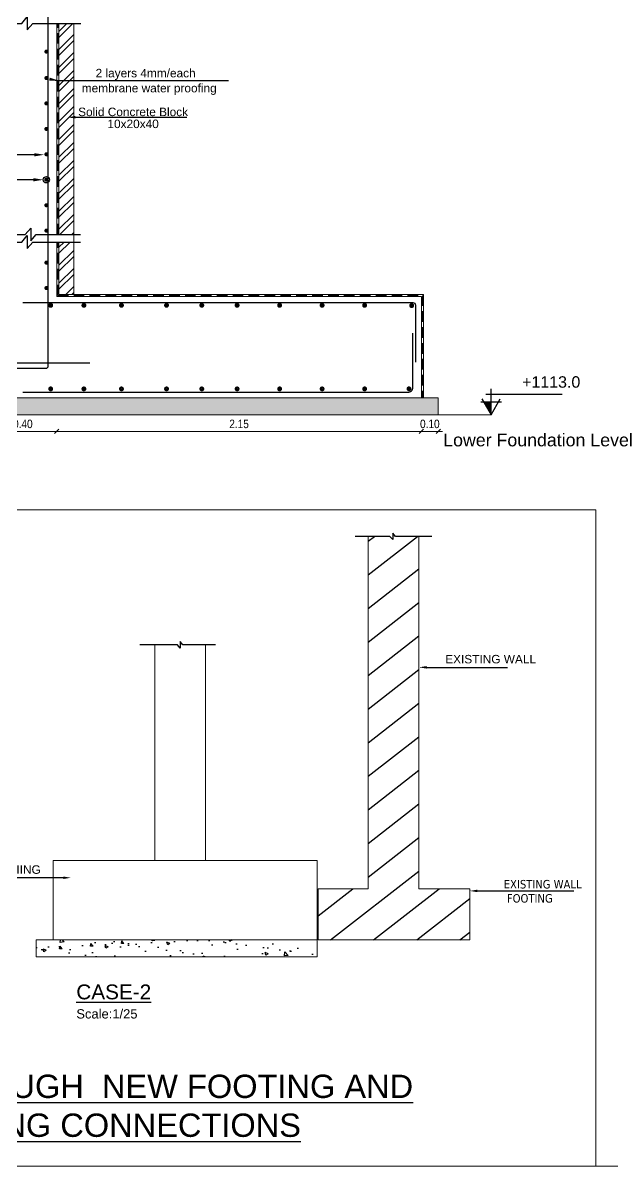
# Model space of a CAD drawing. Header units: metres. Extents: x -55 to 193, y -43 to 92.
# Drawn here: x 104.09 to 117.99, y -42.36 to -15.4 of the extents above; entities that cross this region are included whole.
import ezdxf
from ezdxf import colors
from ezdxf.entities.mleader import LeaderData, LeaderLine
from ezdxf.enums import TextEntityAlignment as Align
from ezdxf.math import Vec2, Vec3

# ---------------------------------------------------------------- set-up
doc = ezdxf.new("R2010")
doc.units = ezdxf.units.M
doc.header["$MEASUREMENT"] = 0
doc.linetypes.add('HIDDEN', pattern=[0.375, 0.25, -0.125])
for name, color, linetype in [('A-LEVELS', 9, 'Continuous'), ('ILF_2_HATCH_Concrete', 252, 'Continuous'), ('S-BAR', 6, 'Continuous'), ('S-BAR DOT', 6, 'Continuous'), ('S-HATCH', 9, 'Continuous'), ('S-Leaders', 137, 'Continuous'), ('S-RIBS', 9, 'Continuous'), ('S-Steel', 3, 'Continuous'), ('S-SYMPOLS', 6, 'Continuous'), ('S-TEXT SUB TITLE', 2, 'Continuous'), ('S-TEXT- BEAMS', 7, 'Continuous'), ('S-WATER PROOF', 8, 'HIDDEN')]:
    doc.layers.add(name, color=color, linetype=linetype)
for name, color, linetype, lineweight in [('S-CONCRETE', 2, 'Continuous', 15), ('S-CONCRETE DETAILS', 2, 'Continuous', 15), ('S-DIMENSIONS', 134, 'Continuous', 13), ('S-TEXT-STEEL', 255, 'Continuous', 15)]:
    doc.layers.add(name, color=color, linetype=linetype, lineweight=lineweight)
doc.styles.add('ARIAL', font='arial.ttf')
doc.styles.add('Site 1-200 (m)', font='arial.ttf', dxfattribs={"width": 0.85, "height": 0.2})
doc.styles.get("Standard").update_dxf_attribs({"font": 'arial.ttf'})
doc.styles.add('Tahoma', font='arial.ttf')
doc.dimstyles.new('1-25--', dxfattribs={"dimtxt": 0.36, "dimasz": 0.1, "dimexe": 0.144, "dimexo": 0.144, "dimgap": 0.072, "dimtad": 1, "dimlfac": 0.25, "dimzin": 1, "dimdsep": 46, "dimtxsty": 'Site 1-200 (m)', "dimblk": 'OBLIQUE', "dimcen": 90, "dimse1": 1, "dimse2": 1, "dimclrd": 256, "dimclrt": 256, "dimadec": 3, "dimazin": 0, "dimtfac": 1, "dimtix": 1, "dimtmove": 2, "dimatfit": 3, "dimfxl": 0.144, "dimtolj": 1, "dimlwd": -1, "dimarcsym": 0})

# ---------------------------------------------------------------- blocks, each defined once
blk = doc.blocks.new('LEV')
at = {"layer": 'A-LEVELS'}
blk.add_hatch(color=254, dxfattribs=at).paths.add_polyline_path([(0.117, 0.203), (0, 0.203), (0, 0)])
for p, q in [((0, 0), (0, 0.405)), ((0.081, 0.324), (-1.119, 0.324)), ((0, 0.203), (-0.162, 0.203)), ((0, 0), (-0.145, 0.251)), ((0.145, 0.251), (0, 0)), ((0.162, 0.203), (0, 0.203))]:
    blk.add_line(p, q, dxfattribs=at)
blk = doc.blocks.new('ELEVATION LEVEL')
at = {"layer": 'A-LEVELS', "xscale": -1}
blk.add_blockref('LEV', (0, 0), dxfattribs=at)
at = {"layer": 'A-LEVELS', "style": 'ARIAL'}
blk.add_attdef('+651.35', (0.113, 0.425), '', height=0.22, rotation=359.9993, dxfattribs=at)
blk = doc.blocks.new('_OBLIQUE')
at = {"color": 0, "linetype": 'ByBlock'}
blk.add_line((-0.5, -0.5), (0.5, 0.5), dxfattribs=at)
blk = doc.blocks.new('*D201')
at = {"layer": 'S-DIMENSIONS', "transparency": 16777216}
blk.add_line((103.285, -25.033), (104.885, -25.033), dxfattribs=at)
at = {"layer": 'S-DIMENSIONS', "transparency": 16777216, "xscale": 0.1, "yscale": 0.1, "zscale": 0.1, "rotation": 180}
blk.add_blockref('_OBLIQUE', (103.285, -25.033), dxfattribs=at)
at = {"layer": 'S-DIMENSIONS', "transparency": 16777216, "xscale": 0.1, "yscale": 0.1, "zscale": 0.1}
blk.add_blockref('_OBLIQUE', (104.885, -25.033), dxfattribs=at)
at = {"layer": 'S-DIMENSIONS', "transparency": 16777216, "insert": (104.085, -24.858), "char_height": 0.2, "attachment_point": 5, "style": 'Site 1-200 (m)'}
blk.add_mtext('\\A1;0.40', dxfattribs=at)
blk = doc.blocks.new('*D202')
at = {"layer": 'S-DIMENSIONS', "transparency": 16777216}
blk.add_line((104.885, -25.033), (113.485, -25.033), dxfattribs=at)
at = {"layer": 'S-DIMENSIONS', "transparency": 16777216, "xscale": 0.1, "yscale": 0.1, "zscale": 0.1, "rotation": 180}
blk.add_blockref('_OBLIQUE', (104.885, -25.033), dxfattribs=at)
at = {"layer": 'S-DIMENSIONS', "transparency": 16777216, "xscale": 0.1, "yscale": 0.1, "zscale": 0.1}
blk.add_blockref('_OBLIQUE', (113.485, -25.033), dxfattribs=at)
at = {"layer": 'S-DIMENSIONS', "transparency": 16777216, "insert": (109.185, -24.858), "char_height": 0.2, "attachment_point": 5, "style": 'Site 1-200 (m)'}
blk.add_mtext('\\A1;2.15', dxfattribs=at)
blk = doc.blocks.new('*D203')
at = {"layer": 'S-DIMENSIONS', "transparency": 16777216}
for p, q in [((113.485, -25.033), (113.385, -25.033)), ((113.485, -25.033), (113.885, -25.033)), ((113.885, -25.033), (113.985, -25.033))]:
    blk.add_line(p, q, dxfattribs=at)
at = {"layer": 'S-DIMENSIONS', "transparency": 16777216, "xscale": 0.1, "yscale": 0.1, "zscale": 0.1}
blk.add_blockref('_OBLIQUE', (113.485, -25.033), dxfattribs=at)
at = {"layer": 'S-DIMENSIONS', "transparency": 16777216, "xscale": 0.1, "yscale": 0.1, "zscale": 0.1, "rotation": 180}
blk.add_blockref('_OBLIQUE', (113.885, -25.033), dxfattribs=at)
at = {"layer": 'S-DIMENSIONS', "transparency": 16777216, "insert": (113.685, -24.858), "char_height": 0.2, "attachment_point": 5, "style": 'Site 1-200 (m)'}
blk.add_mtext('\\A1;0.10', dxfattribs=at)

msp = doc.modelspace()

# ---------------------------------------------------------------- hatches: boundary and pattern name
at = {"layer": 'ILF_2_HATCH_Concrete'}
h = msp.add_hatch(dxfattribs=at)
h.set_pattern_fill('AR-CONC', color=256, scale=0.004, style=0)
h.set_pattern_definition([(130, (111.42936, -37.42635), (-0.72874, -0.063756), [0.0762, -0.8382]), (185, (111.42936, -37.42635), (0.14097, 0.76423), [0.06096, -0.67056]), (79.549, (111.3686, -37.43166), (-0.58777, 0.70047), [0.06476, -0.71236]), (133.816, (111.4294, -37.22315), (-1.08432, -0.16817), [0.1143, -1.2573]), (83.364, (111.339, -37.2372), (-0.94962, 0.9897), [0.09714, -1.06854]), (188.816, (111.4294, -37.2232), (-0.94962, 0.9897), [0.09144, -1.00584]), (159, (111.32776, -37.27395), (-0.60646, -0.40906), [0.0762, -0.8382]), (214, (111.32776, -37.27395), (-0.24721, 0.73675), [0.06096, -0.67056]), (108.549, (111.2772, -37.30804), (-0.853666, 0.32769), [0.06476, -0.71236]), (142.5, (111.42936, -37.42635), (-0.012354, 0.33822), [0, -0.662432, 0, -0.68072, 0, -0.6731]), (172.5, (111.42936, -37.42635), (-0.267279, 0.400722), [0, -0.388112, 0, -0.647192, 0, -0.25654]), (212.5, (111.65593, -37.42635), (-0.542362, -0.022915), [0, -0.254, 0, -0.79248, 0, -1.05156]), (222.5, (111.75753, -37.42635), (-0.592517, 0.101706), [0, -0.3302, 0, -0.526288, 0, -0.74676])])
h.paths.add_polyline_path([(104.397, -37.426), (104.397, -37.026), (111.029, -37.026), (111.029, -37.426)])
at = {"layer": 'S-HATCH'}
h = msp.add_hatch(dxfattribs=at)
h.set_pattern_fill('ANSI32', color=256, scale=0.8, style=0)
h.set_pattern_definition([(45, (-32.46447, 17.13047), (-0.21213203, 0.21213203), []), (45, (-32.32304, 17.13047), (-0.21213203, 0.21213203), [])])
h.paths.add_polyline_path([(104.935, -15.232), (105.285, -15.232), (105.285, 8.248), (104.935, 8.248)])
h.paths.add_polyline_path([(105.285, -15.412), (104.935, -15.412), (104.935, -20.389), (105.285, -20.389)])
h.paths.add_polyline_path([(105.285, -21.801), (105.285, -20.569), (104.935, -20.569), (104.935, -21.801)])
at = {"layer": 'S-HATCH', "ltscale": 0.01}
h = msp.add_hatch(dxfattribs=at)
h.set_pattern_fill('AR-CONC', color=256, scale=0.05, style=0)
h.set_pattern_definition([(50, (-1.25727, -157.4709), (0.3586301, -0.03137607), [0.0375, -0.4125]), (355, (-1.25727, -157.4709), (-0.0693757, 0.3760961), [0.03, -0.33]), (100.45144, (-1.22738, -157.4735), (0.2892544, 0.34472), [0.0318701, -0.35057106]), (46.1842, (-1.25727, -157.3709), (0.5336207, -0.0827596), [0.05625, -0.61875]), (96.63564, (-1.2128, -157.3778), (0.467331, 0.4870593), [0.0478052, -0.5258569]), (351.18416, (-1.25727, -157.3709), (0.467331, 0.4870593), [0.045, -0.495]), (21, (-1.20727, -157.3959), (0.29845353, -0.20130945), [0.0375, -0.4125]), (326, (-1.20727, -157.3959), (0.1216577, 0.362575), [0.03, -0.33]), (71.45144, (-1.1824, -157.41267), (0.4201112, 0.1612656), [0.0318701, -0.35057106]), (37.5, (-1.25727, -157.4709), (0.00607993, 0.16644693), [0, -0.326, 0, -0.335, 0, -0.33125]), (7.5, (-1.25727, -157.4709), (0.13153477, 0.19720586), [0, -0.191, 0, -0.3185, 0, -0.12625]), (327.5, (-1.36877, -157.4709), (0.26691122, -0.01127744), [0, -0.125, 0, -0.39, 0, -0.5175]), (317.5, (-1.41877, -157.4709), (0.2915931, 0.0500525), [0, -0.1625, 0, -0.259, 0, -0.3675])])
h.paths.add_polyline_path([(113.885, -24.241), (94.285, -24.241), (94.285, -24.641), (113.885, -24.641)])
at = {"layer": 'S-RIBS', "ltscale": 0.05}
h = msp.add_hatch(dxfattribs=at)
h.set_pattern_fill('ANSI31', color=256, scale=5, angle=-7.111, style=0)
h.set_pattern_definition([(37.889, (45.07257, -151.9505), (-0.3838337, 0.493251), [])])
h.paths.add_polyline_path([(113.429, -27.509), (112.873, -27.509), (112.81, -27.432), (112.81, -27.585), (112.744, -27.509), (112.229, -27.509), (112.229, -30.059), (112.229, -35.826), (111.049, -35.826), (111.049, -37.026), (114.629, -37.026), (114.629, -35.826), (113.429, -35.826)])

# ---------------------------------------------------------------- linework, layer by layer
at = {"layer": 'S-BAR', "const_width": 0.0495, "elevation": 632.159}
for points in [[(104.664, -16.076, 1), (104.617, -16.076, 1)], [(104.664, -16.699, 1), (104.617, -16.699, 1)], [(104.664, -17.299, 1), (104.617, -17.299, 1)], [(104.664, -17.899, 1), (104.617, -17.899, 1)], [(104.664, -18.499, 1), (104.617, -18.499, 1)], [(104.664, -19.099, 1), (104.617, -19.099, 1)], [(104.664, -19.699, 1), (104.617, -19.699, 1)], [(104.664, -20.299, 1), (104.617, -20.299, 1)], [(104.664, -21.053, 1), (104.617, -21.053, 1)], [(104.664, -21.653, 1), (104.617, -21.653, 1)]]:
    msp.add_lwpolyline(points, format="xyb", close=True, dxfattribs=at)
at = {"layer": 'S-BAR DOT', "const_width": 0.06}
for points, elevation in [([(104.742, -22.089, -1), (104.742, -22.033, -1)], 632.157), ([(105.525, -22.089, -1), (105.525, -22.033, -1)], 632.157), ([(106.411, -22.088, -1), (106.411, -22.032, -1)], 632.157), ([(107.474, -22.088, -1), (107.474, -22.032, -1)], 632.157), ([(107.474, -22.088, -1), (107.474, -22.032, -1)], 632.157), ([(108.306, -22.088, -1), (108.306, -22.032, -1)], 632.155), ([(109.139, -22.088, -1), (109.139, -22.032, -1)], 632.155), ([(110.142, -22.088, -1), (110.142, -22.032, -1)], 632.155), ([(111.144, -22.088, -1), (111.144, -22.032, -1)], 632.155), ([(112.147, -22.088, -1), (112.147, -22.032, -1)], 632.155), ([(113.257, -22.094, -1), (113.257, -22.038, -1)], 632.155), ([(104.742, -24.003, 1), (104.742, -24.059, 1)], 632.157), ([(105.525, -24.003, 1), (105.525, -24.059, 1)], 632.157), ([(106.411, -24.003, 1), (106.411, -24.059, 1)], 632.157), ([(107.474, -24.003, 1), (107.474, -24.059, 1)], 632.157), ([(107.474, -24.003, 1), (107.474, -24.059, 1)], 632.157), ([(108.306, -24.003, 1), (108.306, -24.059, 1)], 632.155), ([(109.139, -24.003, 1), (109.139, -24.059, 1)], 632.155), ([(110.142, -24.003, 1), (110.142, -24.059, 1)], 632.155), ([(111.144, -24.003, 1), (111.144, -24.059, 1)], 632.155), ([(112.147, -24.003, 1), (112.147, -24.059, 1)], 632.155), ([(113.193, -24.001, 1), (113.193, -24.057, 1)], 632.155)]:
    msp.add_lwpolyline(points, format="xyb", close=True, dxfattribs=dict(at, elevation=elevation))
at = {"layer": 'S-CONCRETE'}
for p, q in [((104.885, -18.692, 632.159), (104.885, -15.412, 632.159)), ((104.885, -20.389, 632.159), (104.885, -18.692, 632.159)), ((104.885, -21.851, 632.159), (104.885, -20.569, 632.159)), ((113.485, -21.851, 632.159), (104.885, -21.851, 632.159)), ((113.485, -21.851, 632.159), (113.485, -24.241, 632.159)), ((113.885, -24.241, 632.159), (94.285, -24.241, 632.159)), ((113.885, -24.641, 632.159), (113.885, -24.241, 632.159)), ((115.13, -24.641, 632.159), (94.285, -24.641, 632.159)), ((112.229, -30.059, 26.423), (112.229, -27.509, 26.423)), ((113.429, -35.826, 26.423), (113.429, -27.509, 26.423)), ((107.197, -35.153, 26.423), (107.197, -30.068, 26.423)), ((108.397, -35.153, 26.423), (108.397, -30.068, 26.423)), ((112.229, -30.059, 26.423), (112.229, -35.826, 26.423)), ((112.229, -35.826, 26.423), (112.229, -30.059, 26.423)), ((111.029, -35.153, 26.423), (104.797, -35.153, 26.423)), ((104.797, -35.153, 26.423), (104.797, -37.026, 26.423)), ((111.029, -35.826, 26.423), (111.029, -35.153, 26.423)), ((111.029, -35.826, 26.423), (111.029, -37.026, 26.423)), ((111.049, -35.826, 26.423), (111.049, -37.026, 26.423)), ((111.049, -35.826, 26.423), (112.229, -35.826, 26.423)), ((113.429, -35.826, 26.423), (114.629, -35.826, 26.423)), ((114.629, -35.826, 26.423), (114.629, -37.026, 26.423)), ((114.629, -37.026, 26.423), (111.049, -37.026, 26.423))]:
    msp.add_line(p, q, dxfattribs=at)
for points, elevation in [([(105.285, -15.412), (105.285, -21.801)], 632.159), ([(111.029, -37.026), (104.397, -37.026), (104.397, -37.426), (111.029, -37.426), (111.029, -37.026)], 26.423)]:
    msp.add_lwpolyline(points, dxfattribs=dict(at, elevation=elevation))
at = {"layer": 'S-CONCRETE DETAILS'}
for p, q in [((113.535, -21.801, 632.159), (107.18, -21.801, 632.159)), ((113.535, -23.839, 632.159), (113.535, -21.801, 632.159))]:
    msp.add_line(p, q, dxfattribs=at)
at = {"layer": 'S-CONCRETE DETAILS', "elevation": 632.159}
for points in [[(104.935, -15.412), (104.935, -20.389)], [(104.935, -20.569), (104.935, -21.801), (113.535, -21.801), (113.535, -24.241)]]:
    msp.add_lwpolyline(points, dxfattribs=at)
at = {"layer": 'S-DIMENSIONS'}
for p, q in [((90.785, -26.886), (117.599, -26.886)), ((117.599, -26.886), (117.599, -42.362, 26.423))]:
    msp.add_line(p, q, dxfattribs=at)
at = {"layer": 'S-DIMENSIONS', "elevation": 26.423}
msp.add_lwpolyline([(90.785, 10.738), (171.585, 10.738), (171.585, -42.362), (90.785, -42.362)], close=True, dxfattribs=at)
at = {"layer": 'S-Leaders', "ltscale": 0.05}
msp.add_circle((104.641, -19.099, 632.159), 0.0743, dxfattribs=at)
at = {"layer": 'S-Steel'}
for p, q in [((104.685, -23.485, 632.159), (104.685, 9.073, 632.159)), ((105.662, -23.427, 632.159), (103.545, -23.427, 632.159)), ((102.509, -23.545, 632.159), (104.625, -23.545, 632.159))]:
    msp.add_line(p, q, dxfattribs=at)
at = {"layer": 'S-Steel', "elevation": 632.159}
for points in [[(113.354, -23.4), (113.354, -22.061, 0.414214), (113.294, -22.001), (104.085, -22.001)], [(104.085, -24.108), (113.189, -24.108, 0.422315), (113.284, -23.971), (113.284, -22.713)]]:
    msp.add_lwpolyline(points, format="xyb", dxfattribs=at)
at = {"layer": 'S-Steel'}
msp.add_arc((104.625, -23.485, 632.159), 0.06, 270, 0, dxfattribs=at)
at = {"layer": 'S-SYMPOLS'}
for points, elevation in [([(102.975, -15.412), (104.061, -15.412), (104.188, -15.26), (104.188, -15.565), (104.32, -15.412), (105.452, -15.412)], 632.159), ([(102.975, -20.569), (104.061, -20.569), (104.188, -20.417), (104.188, -20.722), (104.32, -20.569), (105.441, -20.569)], 632.159), ([(102.981, -20.389), (104.143, -20.389), (104.27, -20.237), (104.27, -20.542), (104.402, -20.389), (105.445, -20.389)], 632.159), ([(113.729, -27.509), (112.873, -27.509), (112.81, -27.432), (112.81, -27.585), (112.744, -27.509), (111.924, -27.509)], 26.423), ([(108.633, -30.068), (107.862, -30.068), (107.798, -29.992), (107.798, -30.144), (107.732, -30.068), (106.842, -30.068)], 26.423)]:
    msp.add_lwpolyline(points, dxfattribs=dict(at, elevation=elevation))
at = {"layer": 'S-WATER PROOF'}
for p, q in [((104.91, -20.389, 632.159), (104.91, -15.412, 632.159)), ((104.91, -21.826, 632.159), (104.91, -20.569, 632.159)), ((104.91, -21.826, 632.159), (113.51, -21.826, 632.159)), ((113.51, -21.826, 632.159), (113.51, -24.241, 632.159))]:
    msp.add_line(p, q, dxfattribs=at)

# ---------------------------------------------------------------- block references
at = {"layer": 'A-LEVELS'}
ref = msp.add_blockref('ELEVATION LEVEL', (115.13, -24.641, 632.159), dxfattribs=dict(at, xscale=1.5, yscale=1.5, zscale=1.5))
ref.add_attrib('+651.35', '+1113.0', (115.861, -24.003, 632.159), dxfattribs={"height": 0.27, "rotation": 359.9993, "style": 'ARIAL'})

# ---------------------------------------------------------------- texts
at = {"layer": 'S-TEXT SUB TITLE', "attachment_point": 2, "style": 'Tahoma'}
for s, insert, char_height, width in [('\\pxql;{\\LCASE-2\\P\\H0.625x;\\lScale:1/25}', (109.474, -38.078, 26.423), 0.35, 8.2556), ('{\\LTYPICAL SECTION THROUGH  NEW FOOTING AND EXISITING FOOTING CONNECTIONS}', (103.944, -40.205, 26.423), 0.55, 21.76637)]:
    msp.add_mtext(s, dxfattribs=dict(at, insert=insert, char_height=char_height, width=width))
at = {"layer": 'S-TEXT- BEAMS', "ltscale": 0.05, "style": 'ARIAL'}
for s, p in [('EXISTING WALL', (114.048, -30.405, 26.423)), ('NEW  FOOTIING', (102.35, -35.368, 26.423))]:
    msp.add_text(s, height=0.2, dxfattribs=at).set_placement(p, align=Align.MIDDLE_LEFT)
at = {"layer": 'S-TEXT- BEAMS', "ltscale": 0.05, "insert": (120.77, -35.613, 26.423), "char_height": 0.2, "width": 10.68296, "attachment_point": 2, "style": 'ARIAL'}
msp.add_mtext('\\pxql;{\\fTahoma|b0|i0|c0|p34;EXISTING WALL\\P FOOTING}', dxfattribs=at)
at = {"layer": 'S-TEXT-STEEL', "style": 'Tahoma'}
for s, p in [('2 layers 4mm/each    ', (105.801, -16.683, 632.159)), ('membrane water proofing', (105.474, -17.037, 632.159))]:
    msp.add_text(s, height=0.2, dxfattribs=at).set_placement(p)
at = {"layer": 'S-TEXT-STEEL', "ltscale": 0.05, "style": 'ARIAL'}
for s, p in [('Solid Concrete Block', (106.686, -17.494, 632.159)), ('10x20x40', (106.686, -17.78, 632.159))]:
    msp.add_text(s, height=0.2, dxfattribs=at).set_placement(p, align=Align.MIDDLE)
at = {"layer": 'S-TEXT-STEEL', "style": 'Tahoma'}
msp.add_text('Lower Foundation Level', height=0.3, dxfattribs=at).set_placement((116.237, -25.386, 632.159), align=Align.CENTER)

# ---------------------------------------------------------------- dimensions: what is measured, and where the dimension line sits
at = {"layer": 'S-DIMENSIONS'}
for base, p1, p2, picture, middle in [((104.885, -25.033, -13.62), (103.285, -20.081, 632.159), (104.885, -20.081, 632.159), '*D201', (104.085, -24.858, -13.62)), ((113.485, -25.033, -13.62), (104.885, -20.081, 632.159), (113.485, -21.851, 632.159), '*D202', (109.185, -24.858, -13.62)), ((113.885, -25.033, -13.62), (113.485, -21.851, 632.159), (113.885, -24.241, 632.159), '*D203', (113.685, -24.858, -13.62))]:
    dim = msp.add_linear_dim(base=base, p1=p1, p2=p2, dimstyle='1-25--', dxfattribs=at)
    dim.commit()
    dim.dimension.update_dxf_attribs({"geometry": picture, "text_midpoint": middle})

# ---------------------------------------------------------------- leaders
at = {"layer": 'S-Leaders', "ltscale": 0.05}
ml = msp.add_multileader_mtext('Standard', dxfattribs=at)
ml.set_content('{\\fISOCPEUR|b0|i0|c0|p34; }', color=256, style='Tahoma')
ml.set_leader_properties(color=256)
ml.build(insert=Vec2(0, 0))
ml.multileader.update_dxf_attribs({"text_left_attachment_type": 6, "text_right_attachment_type": 6, "dogleg_length": 5, "arrow_head_size": 0.23})
ctx = ml.context
ctx.base_point, ctx.char_height, ctx.arrow_head_size, ctx.landing_gap_size, ctx.plane_origin = Vec3(108.856, -16.755, 632.159), 0.2, 0.23, 0.02, Vec3(102.344, -2.502, 632.159)
ctx.left_attachment, ctx.right_attachment, ctx.attachment_type = 6, 6, 1
notes = []
notes.append((ctx, [(0, (1, 1, 0), (104.884, -16.755, 632.159), (1, 0), 3.972, [(0, [(104.941, -16.764, 632.159)], 0, [])])]))
ctx.mtext.insert, ctx.mtext.flow_direction = Vec3(108.876, -16.555, 632.159), 5
ml = msp.add_multileader_mtext('Standard', dxfattribs=at)
ml.set_content(' ', color=256)
ml.set_leader_properties()
ml.build(insert=Vec2(0, 0))
ml.multileader.update_dxf_attribs({"text_right_attachment_type": 6, "dogleg_length": 0.36, "arrow_head_size": 0.18})
ctx = ml.context
ctx.base_point, ctx.char_height, ctx.arrow_head_size, ctx.landing_gap_size, ctx.plane_origin = Vec3(107.953, -17.625, 632.159), 0.18, 0.18, 0.09, Vec3(105.194, -2.212, 632.159)
ctx.right_attachment = 6
notes.append((ctx, [(0, (1, 1, 0), (106.128, -17.625, 632.159), (1, 0), 1.825, [(0, [(105.142, -17.625, 632.159)], 0, [])])]))
ctx.mtext.insert, ctx.mtext.flow_direction = Vec3(108.043, -17.535, 632.159), 5
ml = msp.add_multileader_mtext('Standard', dxfattribs=at)
ml.set_content('{\\fISOCPEUR|b0|i0|c0|p34;%%C}18/15cm(V)', color=256, style='Tahoma')
ml.set_leader_properties(color=256)
ml.build(insert=Vec2(0, 0))
ml.multileader.update_dxf_attribs({"text_left_attachment_type": 6, "text_right_attachment_type": 6, "dogleg_length": 0.05, "arrow_head_size": 0.23})
ctx = ml.context
ctx.base_point, ctx.char_height, ctx.arrow_head_size, ctx.landing_gap_size, ctx.plane_origin = Vec3(100.951, -18.51, 632.159), 0.2, 0.23, 0.02, Vec3(103.592, -14.921, 632.159)
ctx.left_attachment, ctx.right_attachment, ctx.attachment_type = 6, 6, 1
notes.append((ctx, [(0, (1, 1, 0), (102.655, -18.51, 632.159), (-1, 0), 0.05, [(0, [(103.483, -18.51, 632.159)], 0, []), (1, [(104.587, -18.509, 632.159)], 0, [])])]))
ctx.mtext.insert, ctx.mtext.flow_direction = Vec3(100.991, -18.251, 632.159), 5
ml = msp.add_multileader_mtext('Standard', dxfattribs=at)
ml.set_content('{\\fISOCPEUR|b0|i0|c0|p34;%%C}12/15cm(H)', color=256, style='Tahoma')
ml.set_leader_properties(color=256)
ml.build(insert=Vec2(0, 0))
ml.multileader.update_dxf_attribs({"text_left_attachment_type": 6, "text_right_attachment_type": 6, "dogleg_length": 0.05, "arrow_head_size": 0.23})
ctx = ml.context
ctx.base_point, ctx.char_height, ctx.arrow_head_size, ctx.landing_gap_size, ctx.plane_origin = Vec3(100.891, -19.099, 632.159), 0.2, 0.23, 0.02, Vec3(103.548, -15.51, 632.159)
ctx.left_attachment, ctx.right_attachment, ctx.attachment_type = 6, 6, 1
notes.append((ctx, [(0, (1, 1, 0), (102.611, -19.099, 632.159), (-1, 0), 0.05, [(0, [(103.459, -19.101, 632.159)], 0, []), (1, [(104.566, -19.099, 632.159)], 0, [])])]))
ctx.mtext.insert, ctx.mtext.flow_direction = Vec3(100.931, -18.84, 632.159), 5
ml = msp.add_multileader_mtext('Standard', dxfattribs=at)
ml.set_content(' ', color=256)
ml.set_leader_properties()
ml.build(insert=Vec2(0, 0))
ml.multileader.update_dxf_attribs({"text_right_attachment_type": 6, "dogleg_length": 0.36, "arrow_head_size": 0.18})
ctx = ml.context
ctx.base_point, ctx.char_height, ctx.arrow_head_size, ctx.landing_gap_size, ctx.plane_origin = Vec3(115.057, -30.599, 26.423), 0.18, 0.18, 0.09, Vec3(114.334, -28.162, 26.423)
ctx.right_attachment = 6
notes.append((ctx, [(0, (1, 1, 0), (115.011, -30.599, 26.423), (1, 0), 0.0459, [(0, [(113.429, -30.598, 26.423)], 0, []), (1, [(113.429, -30.598, 26.423)], 0, [])])]))
ctx.mtext.insert, ctx.mtext.rotation, ctx.mtext.flow_direction = Vec3(115.147, -30.509, 26.423), 6.283185, 5
ml = msp.add_multileader_mtext('Standard', dxfattribs=at)
ml.set_content(' ', color=256)
ml.set_leader_properties()
ml.build(insert=Vec2(0, 0))
ml.multileader.update_dxf_attribs({"text_right_attachment_type": 6, "dogleg_length": 0.36, "arrow_head_size": 0.18})
ctx = ml.context
ctx.base_point, ctx.char_height, ctx.arrow_head_size, ctx.landing_gap_size, ctx.plane_origin = Vec3(115.515, -30.599, 26.423), 0.18, 0.18, 0.09, Vec3(113.932, -28.162, 26.423)
ctx.right_attachment = 6
notes.append((ctx, [(0, (1, 1, 0), (114.56, -30.599, 26.423), (1, 0), 0.956, [(0, [(113.429, -30.598, 26.423)], 0, []), (1, [(113.429, -30.598, 26.423)], 0, [])])]))
ctx.mtext.insert, ctx.mtext.rotation, ctx.mtext.flow_direction = Vec3(115.605, -30.509, 26.423), 6.283185, 5
ml = msp.add_multileader_mtext('Standard', dxfattribs=at)
ml.set_content(' ', color=256)
ml.set_leader_properties()
ml.build(insert=Vec2(0, 0))
ml.multileader.update_dxf_attribs({"text_right_attachment_type": 6, "dogleg_length": 0.36, "arrow_head_size": 0.18})
ctx = ml.context
ctx.base_point, ctx.char_height, ctx.arrow_head_size, ctx.landing_gap_size, ctx.plane_origin = Vec3(102.245, -35.472, 26.423), 0.18, 0.18, 0.09, Vec3(104.313, -33.125, 26.423)
ctx.right_attachment, ctx.text_align_type = 6, 2
notes.append((ctx, [(0, (1, 1, 0), (102.54, -35.562, 26.423), (-1, 0), 0.0459, [(0, [(105.218, -35.561, 26.423)], 0, []), (1, [(105.218, -35.561, 26.423)], 0, [])])]))
ctx.mtext.insert, ctx.mtext.alignment, ctx.mtext.flow_direction = Vec3(102.404, -35.382, 26.423), 3, 5
ml = msp.add_multileader_mtext('Standard', dxfattribs=at)
ml.set_content(' ', color=256)
ml.set_leader_properties()
ml.build(insert=Vec2(0, 0))
ml.multileader.update_dxf_attribs({"text_right_attachment_type": 6, "dogleg_length": 0.36, "arrow_head_size": 0.18})
ctx = ml.context
ctx.base_point, ctx.char_height, ctx.arrow_head_size, ctx.landing_gap_size, ctx.plane_origin = Vec3(117.081, -35.873, 26.423), 0.18, 0.18, 0.09, Vec3(116.32, -33.436, 26.423)
ctx.right_attachment = 6
notes.append((ctx, [(0, (1, 1, 0), (117.024, -35.873, 26.423), (1, 0), 0.0566, [(0, [(114.629, -35.871, 26.423)], 0, []), (1, [(114.629, -35.871, 26.423)], 0, [])])]))
ctx.mtext.insert, ctx.mtext.rotation, ctx.mtext.flow_direction = Vec3(117.171, -35.783, 26.423), 6.283185, 5
for ctx, leaders in notes:
    for number, flags, end, landing, length, lines in leaders:
        leader = LeaderData()
        leader.index, (leader.has_last_leader_line, leader.has_dogleg_vector, leader.attachment_direction) = number, flags
        leader.last_leader_point, leader.dogleg_vector, leader.dogleg_length = Vec3(end), Vec3(landing), length
        for number, points, colour, breaks in lines:
            line = LeaderLine()
            line.index, line.vertices, line.color, line.breaks = number, Vec3.list(points), colors.encode_raw_color(colour), breaks
            leader.lines.append(line)
        ctx.leaders.append(leader)

doc.saveas('drawing.dxf')
